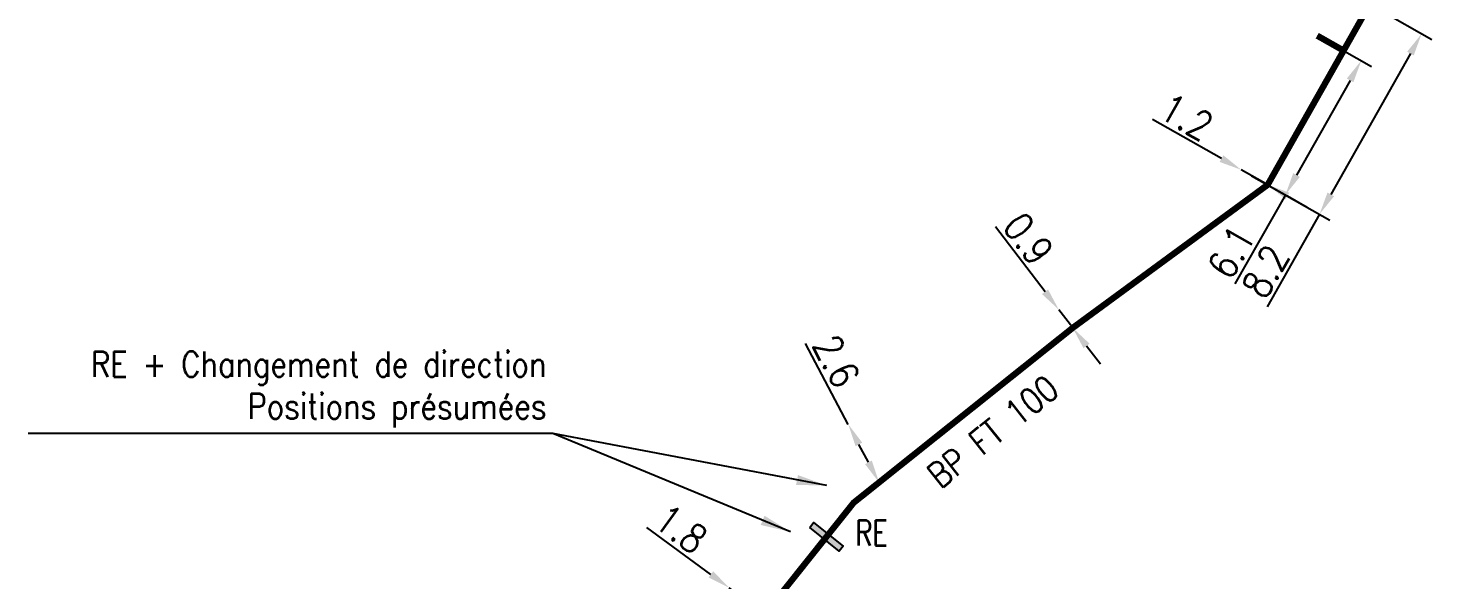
# Model space of a CAD drawing. Header units: millimetres. Extents: x 185000 to 186000, y 127990 to 129010.
# Drawn here: x 185630.9 to 185686.5, y 128239.7 to 128261.5 of the extents above; entities that cross this region are included whole.
import ezdxf
from ezdxf.enums import TextEntityAlignment as Align

# ---------------------------------------------------------------- set-up
doc = ezdxf.new("R2010")
doc.units = ezdxf.units.MM
doc.header["$PDMODE"] = 34
doc.linetypes.add('L_25_FT', pattern=[2000, 1000, 1000])
doc.linetypes.add('L_RAC_FT', pattern=[3.5, 2, -1.5])
doc.layers.get('0').update_dxf_attribs({"linetype": 'CONTINUOUS'})
doc.layers.get('DEFPOINTS').update_dxf_attribs({"linetype": 'CONTINUOUS'})
for name, color, linetype in [('L_150', 1, 'CONTINUOUS'), ('L_170', 7, 'CONTINUOUS'), ('L_340', 7, 'CONTINUOUS')]:
    doc.layers.add(name, color=color, linetype=linetype)
doc.styles.get("Standard").update_dxf_attribs({"font": 'romans.shx', "width": 0.85})
doc.dimstyles.get("Standard").update_dxf_attribs({"dimtxt": 1.5, "dimasz": 1.2, "dimexe": 0.625, "dimexo": 0.625, "dimgap": 0.25, "dimtad": 1, "dimdec": 1, "dimzin": 0, "dimdsep": 46, "dimtxsty": 'Standard', "dimcen": -0.5, "dimadec": 0, "dimazin": 0, "dimtfac": 1, "dimtdec": 1, "dimtmove": 0, "dimatfit": 3, "dimfxl": 0, "dimtolj": 1, "dimtzin": 0, "dimarcsym": 0})

# ---------------------------------------------------------------- blocks, each defined once
blk = doc.blocks.new('*D1738')
at = {"layer": 'DEFPOINTS', "color": 0, "linetype": 'Continuous', "transparency": 16777216}
for p in [(185663.4, 128245.811), (185663.4, 128245.811), (185664.617, 128243.513)]:
    blk.add_point(p, dxfattribs=at)
at = {"layer": 'L_150', "color": 0, "linetype": 'Continuous', "lineweight": -2, "transparency": 16777216}
for p, q in [((185663.4, 128245.811), (185661.704, 128249.015)), ((185664.196, 128244.309), (185663.821, 128245.016))]:
    blk.add_line(p, q, dxfattribs=at)
at = {"layer": 'L_150', "color": 0, "linetype": 'Continuous', "transparency": 16777216}
for points in [[(185663.954, 128245.086), (185663.689, 128244.945), (185663.4, 128245.811)], [(185664.328, 128244.379), (185664.063, 128244.238), (185664.617, 128243.513)]]:
    blk.add_solid(points, dxfattribs=at)
at = {"layer": 'L_150', "color": 0, "linetype": 'Continuous', "transparency": 16777216, "insert": (185662.923, 128248.315), "char_height": 1.125, "attachment_point": 5, "rotation": 297.8975}
blk.add_mtext('\\A1;2.6', dxfattribs=at)
blk = doc.blocks.new('*D1739')
at = {"layer": 'DEFPOINTS', "color": 0, "linetype": 'Continuous', "transparency": 16777216}
for p in [(185678.958, 128255.878), (185678.958, 128255.878), (185680.002, 128255.287)]:
    blk.add_point(p, dxfattribs=at)
at = {"layer": 'L_150', "color": 0, "linetype": 'Continuous', "lineweight": -2, "transparency": 16777216}
for p, q in [((185678.175, 128256.322), (185675.44, 128257.87)), ((185680.002, 128255.287), (185678.958, 128255.878)), ((185680.785, 128254.844), (185681.568, 128254.4))]:
    blk.add_line(p, q, dxfattribs=at)
at = {"layer": 'L_150', "color": 0, "linetype": 'Continuous', "transparency": 16777216}
for points in [[(185678.249, 128256.452), (185678.101, 128256.191), (185678.958, 128255.878)], [(185680.859, 128254.974), (185680.711, 128254.713), (185680.002, 128255.287)]]:
    blk.add_solid(points, dxfattribs=at)
at = {"layer": 'L_150', "color": 0, "linetype": 'Continuous', "transparency": 16777216, "insert": (185676.786, 128257.97), "char_height": 1.125, "attachment_point": 5, "rotation": 330.4819}
blk.add_mtext('\\A1;1.2', dxfattribs=at)
blk = doc.blocks.new('*D1740')
at = {"layer": 'DEFPOINTS', "color": 0, "linetype": 'Continuous', "transparency": 16777216}
for p in [(185671.736, 128250.342), (185671.736, 128250.342), (185672.283, 128249.627)]:
    blk.add_point(p, dxfattribs=at)
at = {"layer": 'L_150', "color": 0, "linetype": 'Continuous', "lineweight": -2, "transparency": 16777216}
for p, q in [((185671.188, 128251.056), (185669.221, 128253.622)), ((185672.283, 128249.627), (185671.736, 128250.342)), ((185672.831, 128248.913), (185673.379, 128248.199))]:
    blk.add_line(p, q, dxfattribs=at)
at = {"layer": 'L_150', "color": 0, "linetype": 'Continuous', "transparency": 16777216}
for points in [[(185671.307, 128251.147), (185671.069, 128250.965), (185671.736, 128250.342)], [(185672.95, 128249.004), (185672.712, 128248.822), (185672.283, 128249.627)]]:
    blk.add_solid(points, dxfattribs=at)
at = {"layer": 'L_150', "color": 0, "linetype": 'Continuous', "transparency": 16777216, "insert": (185670.526, 128253.152), "char_height": 1.125, "attachment_point": 5, "rotation": 307.4743}
blk.add_mtext('\\A1;0.9', dxfattribs=at)
blk = doc.blocks.new('*D1741')
at = {"layer": 'DEFPOINTS', "color": 0, "linetype": 'Continuous', "transparency": 16777216}
for p in [(185658.688, 128239.346), (185658.688, 128239.346), (185660.103, 128238.315)]:
    blk.add_point(p, dxfattribs=at)
at = {"layer": 'L_150', "color": 0, "linetype": 'Continuous', "lineweight": -2, "transparency": 16777216}
for p, q in [((185657.961, 128239.876), (185655.422, 128241.726)), ((185660.103, 128238.315), (185658.688, 128239.346)), ((185660.83, 128237.785), (185661.557, 128237.255))]:
    blk.add_line(p, q, dxfattribs=at)
at = {"layer": 'L_150', "color": 0, "linetype": 'Continuous', "transparency": 16777216}
for points in [[(185658.049, 128239.997), (185657.873, 128239.755), (185658.688, 128239.346)], [(185660.918, 128237.906), (185660.742, 128237.664), (185660.103, 128238.315)]]:
    blk.add_solid(points, dxfattribs=at)
at = {"layer": 'L_150', "color": 0, "linetype": 'Continuous', "transparency": 16777216, "insert": (185656.77, 128241.672), "char_height": 1.125, "attachment_point": 5, "rotation": 323.9151}
blk.add_mtext('\\A1;1.8', dxfattribs=at)
blk = doc.blocks.new('L_340_20')
at = {"linetype": 'Continuous'}
blk.add_hatch(color=0, dxfattribs=at).paths.add_polyline_path([(0.125, 0.75), (-0.125, 0.75), (-0.125, -0.75), (0.125, -0.75)])
at = {"color": 0, "linetype": 'Continuous'}
blk.add_lwpolyline([(-0.125, 0.75), (0.125, 0.75), (0.125, -0.75), (-0.125, -0.75)], close=True, dxfattribs=at)
at = {"color": 0, "linetype": 'Continuous', "width": 0.75}
for tag, height, flags, p in [('RE', 1, 8, (0, 2.189)), ('DEF_LEG', 1.2, 3, (0, -5)), ('DEF_COUP', 1.2, 3, (0, -7.5)), ('DEF_TYPE', 1.2, 3, (0, -10))]:
    blk.add_attdef(tag, text='', height=height, dxfattribs=dict(at, flags=flags)).set_placement(p, align=Align.MIDDLE)
blk = doc.blocks.new('*D1746')
at = {"layer": 'DEFPOINTS', "color": 0, "linetype": 'Continuous', "transparency": 16777216}
for p in [(185681.963, 128261.186), (185678.958, 128255.878), (185680.702, 128254.891)]:
    blk.add_point(p, dxfattribs=at)
at = {"layer": 'L_170', "color": 0, "linetype": 'Continuous', "lineweight": -2, "transparency": 16777216}
for p, q in [((185682.371, 128260.955), (185684.116, 128259.968)), ((185683.264, 128259.416), (185681.146, 128255.674)), ((185679.366, 128255.647), (185681.11, 128254.66)), ((185680.702, 128254.891), (185678.706, 128251.364))]:
    blk.add_line(p, q, dxfattribs=at)
at = {"layer": 'L_170', "color": 0, "linetype": 'Continuous', "transparency": 16777216}
for points in [[(185683.134, 128259.489), (185683.395, 128259.342), (185683.708, 128260.199)], [(185681.015, 128255.748), (185681.276, 128255.6), (185680.702, 128254.891)]]:
    blk.add_solid(points, dxfattribs=at)
at = {"layer": 'L_170', "color": 0, "linetype": 'Continuous', "transparency": 16777216, "insert": (185678.56, 128252.63), "char_height": 1.125, "attachment_point": 5, "rotation": 60.4819}
blk.add_mtext('\\A1;6.1', dxfattribs=at)
blk = doc.blocks.new('*D1747')
at = {"layer": 'DEFPOINTS', "color": 0, "linetype": 'Continuous', "transparency": 16777216}
for p in [(185684.042, 128262.423), (185678.958, 128255.878), (185682.056, 128254.124)]:
    blk.add_point(p, dxfattribs=at)
at = {"layer": 'L_340', "color": 0, "linetype": 'Continuous', "lineweight": -2, "transparency": 16777216}
for p, q in [((185684.45, 128262.192), (185686.504, 128261.029)), ((185685.653, 128260.476), (185682.5, 128254.907)), ((185679.366, 128255.647), (185682.464, 128253.893)), ((185682.056, 128254.124), (185679.981, 128250.459))]:
    blk.add_line(p, q, dxfattribs=at)
at = {"layer": 'L_340', "color": 0, "linetype": 'Continuous', "transparency": 16777216}
for points in [[(185685.522, 128260.55), (185685.783, 128260.402), (185686.096, 128261.26)], [(185682.369, 128254.981), (185682.63, 128254.833), (185682.056, 128254.124)]]:
    blk.add_solid(points, dxfattribs=at)
at = {"layer": 'L_340', "color": 0, "linetype": 'Continuous', "transparency": 16777216, "insert": (185679.914, 128251.863), "char_height": 1.125, "attachment_point": 5, "rotation": 60.4819}
blk.add_mtext('\\A1;8.2', dxfattribs=at)

msp = doc.modelspace()

# ---------------------------------------------------------------- linework, layer by layer
at = {"layer": 'L_150', "linetype": 'L_25_FT', "ltscale": 0.5, "const_width": 0.25, "flags": 128}
msp.add_lwpolyline([(185684.042, 128262.423), (185683.008, 128260.595), (185680.002, 128255.287), (185672.283, 128249.627), (185664.617, 128243.513), (185663.614, 128242.713), (185663.614, 128242.713), (185662.536, 128241.363), (185660.103, 128238.315), (185660.103, 128238.315), (185654.583, 128230.874), (185654.464, 128230.713)], dxfattribs=at)
at = {"layer": 'L_170', "linetype": 'L_RAC_FT', "ltscale": 0.5, "const_width": 0.25}
msp.add_lwpolyline([(185681.963, 128261.186), (185683.008, 128260.595)], dxfattribs=at)

# ---------------------------------------------------------------- block references
at = {"layer": 'L_340', "ltscale": 0.5}
ref = msp.add_blockref('L_340_20', (185662.536, 128241.363), dxfattribs=dict(at, rotation=51.39848995579604))
ref.add_attrib('RE', 'RE', dxfattribs={"layer": '0', "color": 0, "linetype": 'Continuous', "height": 1, "width": 0.75}).set_placement((185664.317, 128241.517), align=Align.MIDDLE)

# ---------------------------------------------------------------- texts
at = {"layer": 'L_150', "linetype": 'Continuous', "width": 0.85}
msp.add_text('BP FT 100', height=1, rotation=38.5733, dxfattribs=at).set_placement((185669.121, 128245.523), align=Align.MIDDLE)
at = {"layer": 'L_340', "linetype": 'Continuous', "insert": (185651.45, 128247.193), "char_height": 1, "attachment_point": 6}
msp.add_mtext('RE + Changement de direction\\PPositions présumées', dxfattribs=at)

# ---------------------------------------------------------------- dimensions: what is measured, and where the dimension line sits
at = {"layer": 'L_150', "linetype": 'Continuous'}
for base, p1, p2, angle, override, picture, middle in [((185678.958, 128255.878), (185680.002, 128255.287), (185678.958, 128255.878), 330.4819, {"dimscale": 0.75, "dimlfac": 1, "dimlunit": 2, "dimatfit": 0}, '*D1739', (185676.416, 128257.317)), ((185671.736, 128250.342), (185672.283, 128249.627), (185671.736, 128250.342), 307.4743, {"dimscale": 0.75, "dimlfac": 1, "dimlunit": 2, "dimatfit": 0}, '*D1740', (185669.931, 128252.696)), ((185663.4, 128245.811), (185664.617, 128243.513), (185663.4, 128245.811), 297.8975, {"dimscale": 0.75}, '*D1738', (185662.261, 128247.964)), ((185658.688, 128239.346), (185660.103, 128238.315), (185658.688, 128239.346), 323.9151, {"dimscale": 0.75}, '*D1741', (185656.328, 128241.066))]:
    dim = msp.add_linear_dim(base=base, p1=p1, p2=p2, angle=angle, dimstyle='Standard', override=override, dxfattribs=at)
    dim.commit()
    dim.dimension.update_dxf_attribs({"geometry": picture, "text_midpoint": middle, "dimtype": 160})
at = {"layer": 'L_170', "linetype": 'Continuous'}
dim = msp.add_linear_dim(base=(185680.702, 128254.891), p1=(185681.963, 128261.186), p2=(185678.958, 128255.878), angle=60.4819, dimstyle='Standard', override={"dimscale": 0.75}, dxfattribs=at)
dim.commit()
dim.dimension.update_dxf_attribs({"geometry": '*D1746', "text_midpoint": (185679.213, 128252.26), "dimtype": 160})
at = {"layer": 'L_340', "linetype": 'Continuous'}
dim = msp.add_linear_dim(base=(185682.056, 128254.124), p1=(185684.042, 128262.423), p2=(185678.958, 128255.878), angle=60.4819, dimstyle='Standard', override={"dimscale": 0.75}, dxfattribs=at)
dim.commit()
dim.dimension.update_dxf_attribs({"geometry": '*D1747', "text_midpoint": (185680.567, 128251.494), "dimtype": 160})

# ---------------------------------------------------------------- leaders
at = {"layer": 'L_340', "linetype": 'Continuous', "annotation_type": 0, "has_hookline": 1, "hookline_direction": 1, "text_width": 20.521}
msp.add_leader([(185662.548, 128243.388), (185651.7, 128245.443)], dimstyle='Standard', dxfattribs=at)
at = {"layer": 'L_340', "linetype": 'Continuous'}
msp.add_leader([(185661.118, 128241.555), (185651.7, 128245.443)], dimstyle='Standard', dxfattribs=at)

doc.saveas('drawing.dxf')
